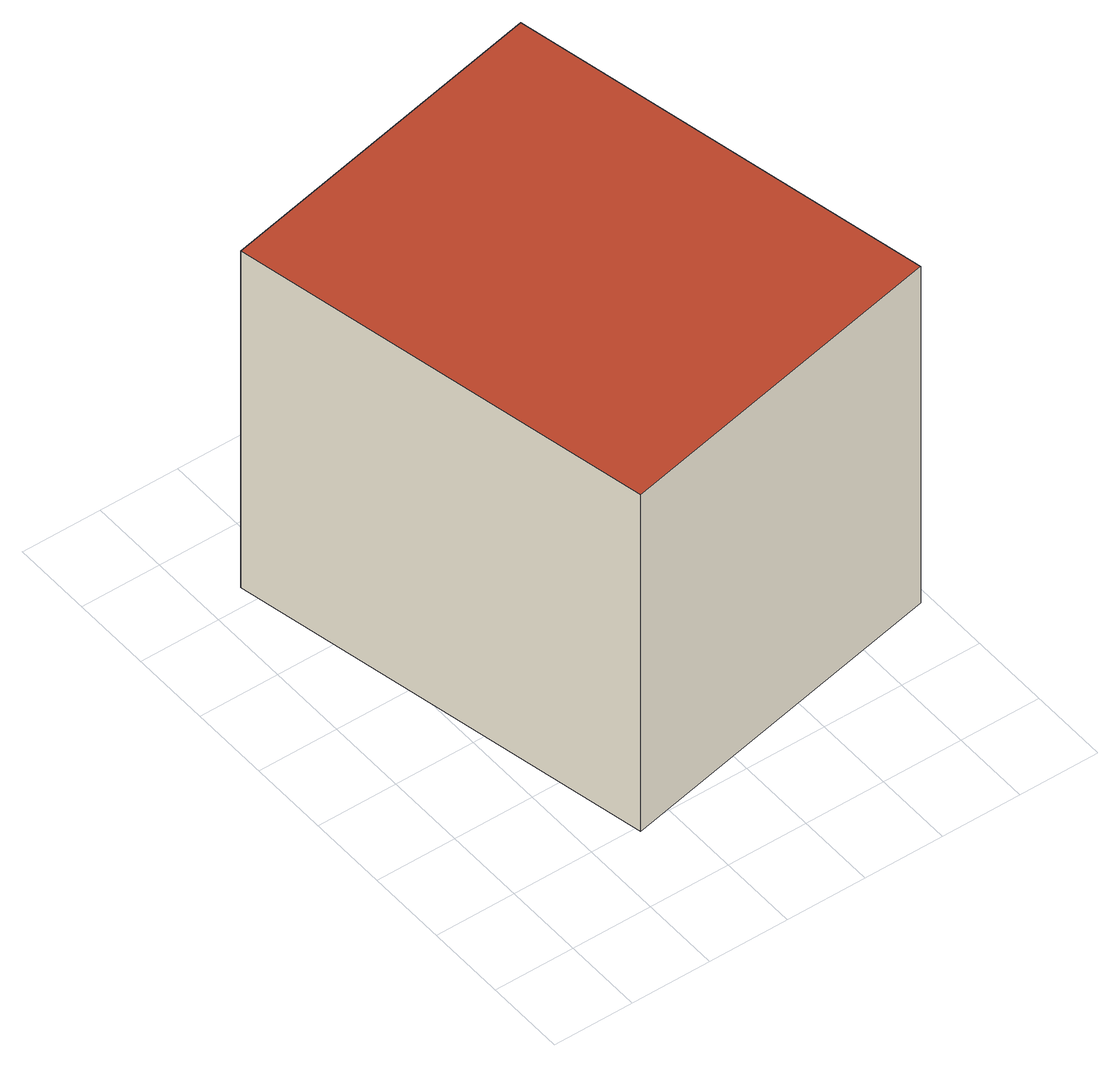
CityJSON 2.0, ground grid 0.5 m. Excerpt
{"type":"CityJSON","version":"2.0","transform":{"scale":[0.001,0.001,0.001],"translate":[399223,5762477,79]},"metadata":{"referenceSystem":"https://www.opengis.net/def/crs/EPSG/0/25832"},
"CityObjects":{
"building1":{"type":"Building","attributes":{"Gemeindeschluessel":"05515000","Geometrietyp2DReferenz":"3000","function":"31001_2500","roofType":"1000","measuredHeight":2.43},"address":[{"country":"Germany","locality":"Münster","thoroughfareNumber":"140a","thoroughfareName":"Beerwiede"}],"geometry":[{"type":"Solid","lod":"2","boundaries":[[[[0,1,2,3]],[[4,5,1,0]],[[6,7,5,4]],[[3,2,7,6]],[[4,0,3,6]],[[1,5,7,2]]]],"semantics":{"surfaces":[{"type":"WallSurface"},{"type":"RoofSurface"},{"type":"GroundSurface"}],"values":[[0,0,0,0,1,2]]}}]}
},
"vertices":[
[792,466,2720],[792,466,288],[2940,918,288],[2940,918,2720],[234,3118,2720],[234,3118,288],[2383,3570,2720],[2383,3570,288]
]}
